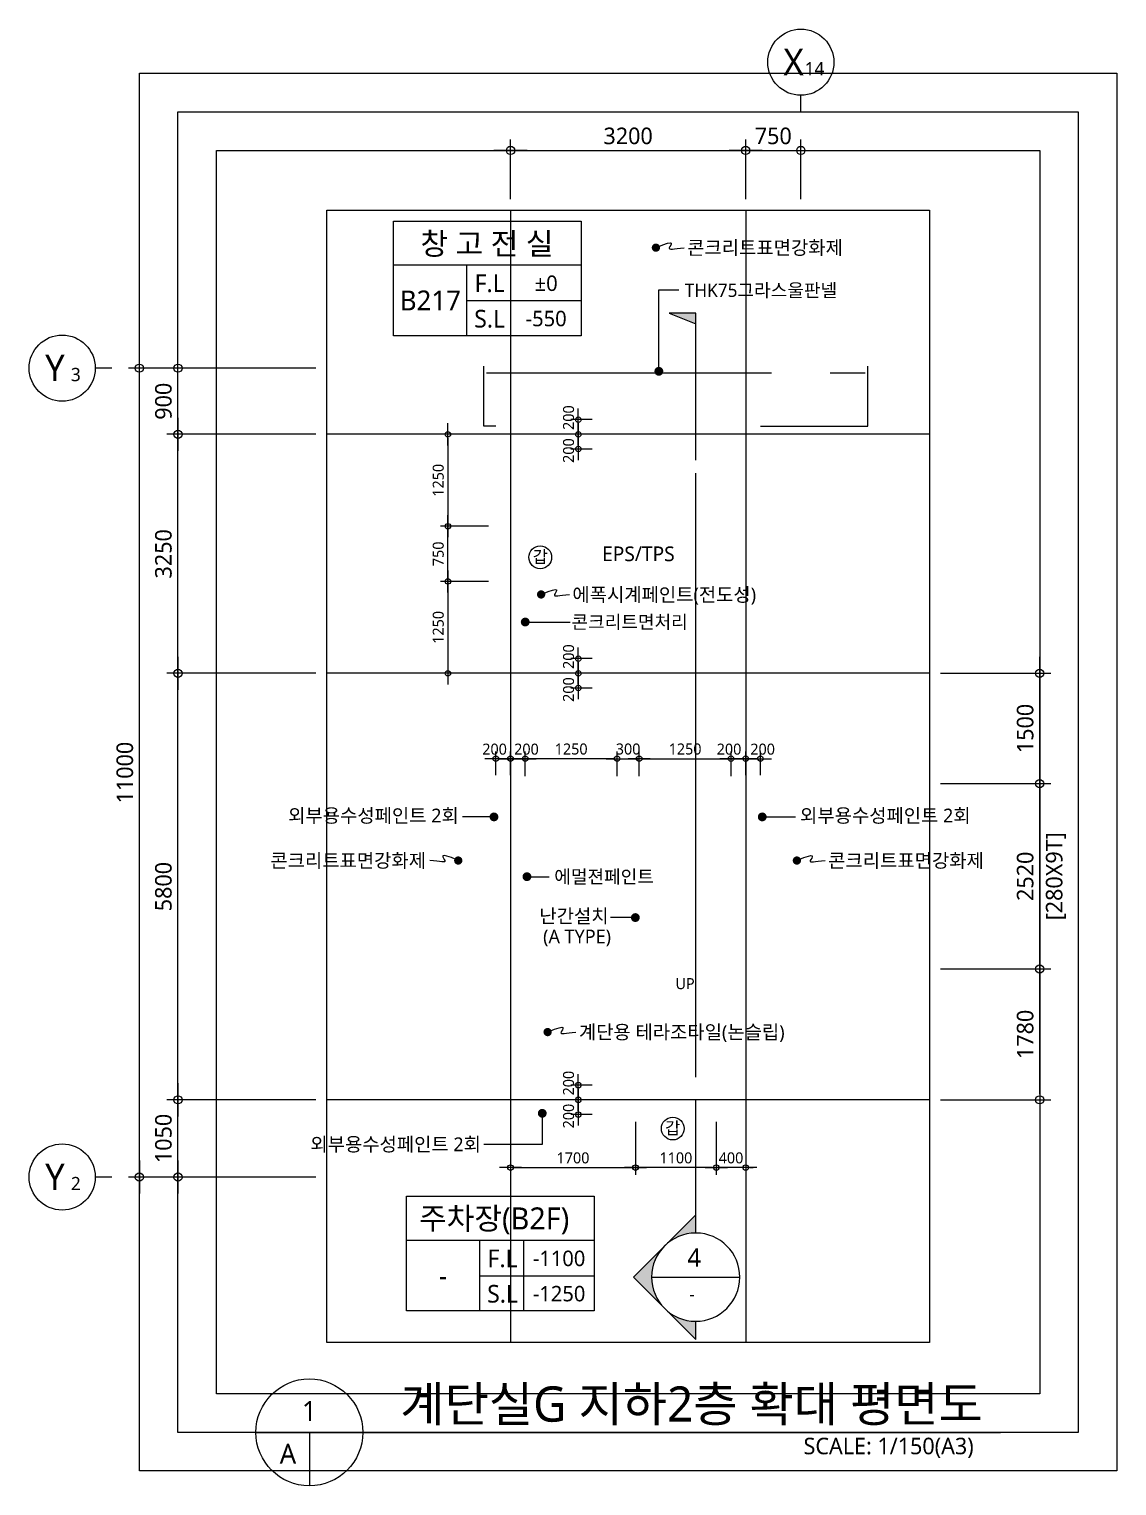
# Model space of a CAD drawing. Header units: millimetres. Extents: x -27408 to 60590, y 623 to 42257.
# Drawn here: x 2800 to 17600, y 22448 to 42257 of the extents above; entities that cross this region are included whole.
import ezdxf
from ezdxf.enums import TextEntityAlignment as Align

# ---------------------------------------------------------------- set-up
doc = ezdxf.new("R2010")
doc.units = ezdxf.units.MM
doc.header["$LTSCALE"] = 100
doc.header["$MEASUREMENT"] = 0
doc.header["$PDSIZE"] = -10
doc.linetypes.add('CEN', pattern=[62, 60, -1, 0, -1])
doc.layers.get('0').update_dxf_attribs({"linetype": 'CONTINUOUS'})
doc.layers.get('Defpoints').update_dxf_attribs({"color": 171, "linetype": 'CONTINUOUS'})
for name, color, linetype in [('CEN(ST)', 1, 'CEN'), ('INS', 251, 'BATTING'), ('LED', 7, 'CONTINUOUS'), ('NDIM', 7, 'CONTINUOUS'), ('SYM', 7, 'CONTINUOUS'), ('SYM(AXIS)', 7, 'CONTINUOUS'), ('TEXT', 3, 'CONTINUOUS'), ('TEXT(AXIS)', 2, 'CONTINUOUS'), ('TEXT(MIN)', 7, 'CONTINUOUS'), ('TEXT(NOTE小)', 1, 'CONTINUOUS'), ('TEXT(노트)', 7, 'CONTINUOUS'), ('TEXT(실명)', 3, 'CONTINUOUS'), ('TEXT-기입', 6, 'CONTINUOUS'), ('TITLE', 7, 'CONTINUOUS')]:
    doc.layers.add(name, color=color, linetype=linetype)
doc.styles.add('CGS', font='cgse', dxfattribs={"bigfont": 'cgs'})
doc.styles.add('나눔바른고딕', font='NanumBarunGothic.ttf')
doc.linetypes.add('BATTING', pattern='A,0.0001,-0.1,[134,ltypeshp.shx,S=0.1,R=0,X=-0.1,Y=0],-0.2,[134,ltypeshp.shx,S=0.1,R=180,X=0.1,Y=0],-0.1', length=0.4001)
doc.dimstyles.new('NDIM 1200', dxfattribs={"dimscale": 75, "dimtxt": 3, "dimasz": 1, "dimexe": 2, "dimexo": 2, "dimgap": 1, "dimtad": 1, "dimdec": 0, "dimdsep": 46, "dimtxsty": 'CGS', "dimblk": 'DOT0', "dimcen": 1, "dimdle": 8, "dimclrd": 256, "dimclre": 256, "dimclrt": 256, "dimadec": 0, "dimazin": 0, "dimtfac": 1, "dimtdec": 0, "dimtix": 1, "dimtmove": 2, "dimatfit": 3, "dimldrblk": 'DOT0', "dimfxl": 1, "dimtolj": 1, "dimtzin": 0, "dimlwd": -1, "dimlwe": -1, "dimarcsym": 0})

# ---------------------------------------------------------------- blocks, each defined once
blk = doc.blocks.new('A$C2F20087E')
at = {"layer": 'SYM(AXIS)'}
blk.add_line((600, 0), (600, 300), dxfattribs=at)
blk.add_circle((600, 900), 600, dxfattribs=at)
blk = doc.blocks.new('DOT0')
blk.add_line((-3, 0), (3, 0))
at = {"color": 6}
blk.add_circle((0, 0), 0.75, dxfattribs=at)
blk = doc.blocks.new('*D21')
at = {"layer": 'Defpoints', "color": 0, "ltscale": 0.4, "transparency": 16777216}
for p in [(4825, 33497), (6850, 33497), (6850, 27697)]:
    blk.add_point(p, dxfattribs=at)
at = {"layer": 'NDIM', "ltscale": 0.4, "transparency": 16777216}
for p, q in [((6700, 33497), (4675, 33497)), ((4825, 27772), (4825, 33422)), ((6700, 27697), (4675, 27697))]:
    blk.add_line(p, q, dxfattribs=at)
at = {"layer": 'NDIM', "ltscale": 0.4, "transparency": 16777216, "xscale": 75, "yscale": 75, "zscale": 75}
for p, rotation in [((4825, 33497), 90), ((4825, 27697), 270)]:
    blk.add_blockref('DOT0', p, dxfattribs=dict(at, rotation=rotation))
at = {"layer": 'NDIM', "ltscale": 0.4, "transparency": 16777216, "insert": (4628, 30597), "char_height": 225, "attachment_point": 5, "rotation": 90, "style": '나눔바른고딕'}
blk.add_mtext('\\A1;5800', dxfattribs=at)
blk = doc.blocks.new('*D20')
at = {"layer": 'Defpoints', "color": 0, "ltscale": 0.4, "transparency": 16777216}
for p in [(4825, 27697), (6850, 27697), (6850, 26647)]:
    blk.add_point(p, dxfattribs=at)
at = {"layer": 'NDIM', "ltscale": 0.4, "transparency": 16777216}
for p, q in [((6700, 27697), (4675, 27697)), ((4825, 26722), (4825, 27622)), ((6700, 26647), (4675, 26647))]:
    blk.add_line(p, q, dxfattribs=at)
at = {"layer": 'NDIM', "ltscale": 0.4, "transparency": 16777216, "xscale": 75, "yscale": 75, "zscale": 75}
for p, rotation in [((4825, 27697), 90), ((4825, 26647), 270)]:
    blk.add_blockref('DOT0', p, dxfattribs=dict(at, rotation=rotation))
at = {"layer": 'NDIM', "ltscale": 0.4, "transparency": 16777216, "insert": (4628, 27172), "char_height": 225, "attachment_point": 5, "rotation": 90, "style": '나눔바른고딕'}
blk.add_mtext('\\A1;1050', dxfattribs=at)
blk = doc.blocks.new('*D19')
at = {"layer": 'Defpoints', "color": 0, "ltscale": 0.4, "transparency": 16777216}
for p in [(4825, 36747), (6850, 36747), (6850, 33497)]:
    blk.add_point(p, dxfattribs=at)
at = {"layer": 'NDIM', "ltscale": 0.4, "transparency": 16777216}
for p, q in [((6700, 36747), (4675, 36747)), ((4825, 33572), (4825, 36672)), ((6700, 33497), (4675, 33497))]:
    blk.add_line(p, q, dxfattribs=at)
at = {"layer": 'NDIM', "ltscale": 0.4, "transparency": 16777216, "xscale": 75, "yscale": 75, "zscale": 75}
for p, rotation in [((4825, 36747), 90), ((4825, 33497), 270)]:
    blk.add_blockref('DOT0', p, dxfattribs=dict(at, rotation=rotation))
at = {"layer": 'NDIM', "ltscale": 0.4, "transparency": 16777216, "insert": (4628, 35122), "char_height": 225, "attachment_point": 5, "rotation": 90, "style": '나눔바른고딕'}
blk.add_mtext('\\A1;3250', dxfattribs=at)
blk = doc.blocks.new('*D18')
at = {"layer": 'Defpoints', "color": 0, "ltscale": 0.4, "transparency": 16777216}
for p in [(4300, 37647), (6850, 37647), (6850, 26647)]:
    blk.add_point(p, dxfattribs=at)
at = {"layer": 'NDIM', "ltscale": 0.4, "transparency": 16777216}
for p, q in [((6700, 37647), (4150, 37647)), ((4300, 26722), (4300, 37572)), ((6700, 26647), (4150, 26647))]:
    blk.add_line(p, q, dxfattribs=at)
at = {"layer": 'NDIM', "ltscale": 0.4, "transparency": 16777216, "xscale": 75, "yscale": 75, "zscale": 75}
for p, rotation in [((4300, 37647), 90), ((4300, 26647), 270)]:
    blk.add_blockref('DOT0', p, dxfattribs=dict(at, rotation=rotation))
at = {"layer": 'NDIM', "ltscale": 0.4, "transparency": 16777216, "insert": (4103, 32147), "char_height": 225, "attachment_point": 5, "rotation": 90, "style": '나눔바른고딕'}
blk.add_mtext('\\A1;11000', dxfattribs=at)
blk = doc.blocks.new('*D17')
at = {"layer": 'Defpoints', "color": 0, "ltscale": 0.4, "transparency": 16777216}
for p in [(4825, 37647), (6850, 37647), (6850, 36747)]:
    blk.add_point(p, dxfattribs=at)
at = {"layer": 'NDIM', "ltscale": 0.4, "transparency": 16777216}
for p, q in [((6700, 37647), (4675, 37647)), ((4825, 36822), (4825, 37572)), ((6700, 36747), (4675, 36747))]:
    blk.add_line(p, q, dxfattribs=at)
at = {"layer": 'NDIM', "ltscale": 0.4, "transparency": 16777216, "xscale": 75, "yscale": 75, "zscale": 75}
for p, rotation in [((4825, 37647), 90), ((4825, 36747), 270)]:
    blk.add_blockref('DOT0', p, dxfattribs=dict(at, rotation=rotation))
at = {"layer": 'NDIM', "ltscale": 0.4, "transparency": 16777216, "insert": (4628, 37197), "char_height": 225, "attachment_point": 5, "rotation": 90, "style": '나눔바른고딕'}
blk.add_mtext('\\A1;900', dxfattribs=at)
blk = doc.blocks.new('*D23')
at = {"layer": 'Defpoints', "color": 0, "ltscale": 0.4, "transparency": 16777216}
for p in [(13300, 40607), (12550, 39793), (13300, 39793)]:
    blk.add_point(p, dxfattribs=at)
at = {"layer": 'NDIM', "ltscale": 0.4, "transparency": 16777216}
for p, q in [((12550, 39943), (12550, 40757)), ((13300, 39943), (13300, 40757)), ((12625, 40607), (13225, 40607))]:
    blk.add_line(p, q, dxfattribs=at)
at = {"layer": 'NDIM', "ltscale": 0.4, "transparency": 16777216, "xscale": 75, "yscale": 75, "zscale": 75, "rotation": 180}
blk.add_blockref('DOT0', (12550, 40607), dxfattribs=at)
at = {"layer": 'NDIM', "ltscale": 0.4, "transparency": 16777216, "xscale": 75, "yscale": 75, "zscale": 75}
blk.add_blockref('DOT0', (13300, 40607), dxfattribs=at)
at = {"layer": 'NDIM', "ltscale": 0.4, "transparency": 16777216, "insert": (12925, 40804), "char_height": 225, "attachment_point": 5, "style": '나눔바른고딕'}
blk.add_mtext('\\A1;750', dxfattribs=at)
blk = doc.blocks.new('*D22')
at = {"layer": 'Defpoints', "color": 0, "ltscale": 0.4, "transparency": 16777216}
for p in [(12550, 40607), (9350, 39793), (12550, 39793)]:
    blk.add_point(p, dxfattribs=at)
at = {"layer": 'NDIM', "ltscale": 0.4, "transparency": 16777216}
for p, q in [((9350, 39943), (9350, 40757)), ((12550, 39943), (12550, 40757)), ((9425, 40607), (12475, 40607))]:
    blk.add_line(p, q, dxfattribs=at)
at = {"layer": 'NDIM', "ltscale": 0.4, "transparency": 16777216, "xscale": 75, "yscale": 75, "zscale": 75, "rotation": 180}
blk.add_blockref('DOT0', (9350, 40607), dxfattribs=at)
at = {"layer": 'NDIM', "ltscale": 0.4, "transparency": 16777216, "xscale": 75, "yscale": 75, "zscale": 75}
blk.add_blockref('DOT0', (12550, 40607), dxfattribs=at)
at = {"layer": 'NDIM', "ltscale": 0.4, "transparency": 16777216, "insert": (10950, 40804), "char_height": 225, "attachment_point": 5, "style": '나눔바른고딕'}
blk.add_mtext('\\A1;3200', dxfattribs=at)
blk = doc.blocks.new('*D14')
at = {"layer": 'Defpoints', "color": 0, "ltscale": 0.4, "transparency": 16777216}
for p in [(15050, 29477), (16550, 29477), (15050, 27697)]:
    blk.add_point(p, dxfattribs=at)
at = {"layer": 'NDIM', "ltscale": 0.4, "transparency": 16777216}
for p, q in [((15200, 29477), (16700, 29477)), ((16550, 27772), (16550, 29402)), ((15200, 27697), (16700, 27697))]:
    blk.add_line(p, q, dxfattribs=at)
at = {"layer": 'NDIM', "ltscale": 0.4, "transparency": 16777216, "xscale": 75, "yscale": 75, "zscale": 75}
for p, rotation in [((16550, 29477), 90), ((16550, 27697), 270)]:
    blk.add_blockref('DOT0', p, dxfattribs=dict(at, rotation=rotation))
at = {"layer": 'NDIM', "ltscale": 0.4, "transparency": 16777216, "insert": (16353, 28587), "char_height": 225, "attachment_point": 5, "rotation": 90, "style": '나눔바른고딕'}
blk.add_mtext('\\A1;1780', dxfattribs=at)
blk = doc.blocks.new('*D15')
at = {"layer": 'Defpoints', "color": 0, "ltscale": 0.4, "transparency": 16777216}
for p in [(15050, 31997), (16550, 31997), (15050, 29477)]:
    blk.add_point(p, dxfattribs=at)
at = {"layer": 'NDIM', "ltscale": 0.4, "transparency": 16777216}
for p, q in [((15200, 31997), (16700, 31997)), ((16550, 29552), (16550, 31922)), ((15200, 29477), (16700, 29477))]:
    blk.add_line(p, q, dxfattribs=at)
at = {"layer": 'NDIM', "ltscale": 0.4, "transparency": 16777216, "xscale": 75, "yscale": 75, "zscale": 75}
for p, rotation in [((16550, 31997), 90), ((16550, 29477), 270)]:
    blk.add_blockref('DOT0', p, dxfattribs=dict(at, rotation=rotation))
at = {"layer": 'NDIM', "ltscale": 0.4, "transparency": 16777216, "char_height": 225, "attachment_point": 5, "rotation": 90, "style": '나눔바른고딕'}
for s, insert in [('\\A1;[280X9T]', (16771, 30737)), ('\\A1;2520', (16353, 30737))]:
    blk.add_mtext(s, dxfattribs=dict(at, insert=insert))
blk = doc.blocks.new('*D16')
at = {"layer": 'Defpoints', "color": 0, "ltscale": 0.4, "transparency": 16777216}
for p in [(15050, 33497), (16550, 33497), (15050, 31997)]:
    blk.add_point(p, dxfattribs=at)
at = {"layer": 'NDIM', "ltscale": 0.4, "transparency": 16777216}
for p, q in [((15200, 33497), (16700, 33497)), ((16550, 32072), (16550, 33422)), ((15200, 31997), (16700, 31997))]:
    blk.add_line(p, q, dxfattribs=at)
at = {"layer": 'NDIM', "ltscale": 0.4, "transparency": 16777216, "xscale": 75, "yscale": 75, "zscale": 75}
for p, rotation in [((16550, 33497), 90), ((16550, 31997), 270)]:
    blk.add_blockref('DOT0', p, dxfattribs=dict(at, rotation=rotation))
at = {"layer": 'NDIM', "ltscale": 0.4, "transparency": 16777216, "insert": (16353, 32747), "char_height": 225, "attachment_point": 5, "rotation": 90, "style": '나눔바른고딕'}
blk.add_mtext('\\A1;1500', dxfattribs=at)
blk = doc.blocks.new('갑종방화문표기')
at = {"layer": 'TEXT(NOTE小)'}
blk.add_circle((0, 0), 150, dxfattribs=at)
at = {"layer": 'TEXT(NOTE小)', "style": '나눔바른고딕'}
blk.add_text('갑', height=160, dxfattribs=at).set_placement((0, 7), align=Align.MIDDLE_CENTER)
blk = doc.blocks.new('SECTION_계단실E1')
at = {"layer": 'SYM'}
blk.add_hatch(color=256, dxfattribs=at).paths.add_polyline_path([(447405, -138925), (447765, -139069), (447765, -138925)])
h = blk.add_hatch(color=256, dxfattribs=at)
h.paths.add_polyline_path([(446917, -152033), (447341, -152457, -0.414214), (447341, -151609)])
h.paths.add_polyline_path([(447341, -152457), (447765, -152882), (447765, -152633, -0.198912)])
h.paths.add_polyline_path([(447341, -151609, -0.198912), (447765, -151433), (447765, -151185)])
at = {"layer": 'Defpoints'}
blk.add_line((447765, -149014), (447765, -141282), dxfattribs=at)
at = {"layer": 'SYM'}
for p, q in [((447405, -138925), (447765, -139069)), ((447765, -138925), (447405, -138925)), ((447765, -140922), (447765, -138925)), ((447765, -141282), (447765, -141102)), ((447765, -149314), (447765, -149014)), ((447765, -151433), (447765, -149614)), ((447765, -151185), (446917, -152033)), ((447765, -152882), (446917, -152033)), ((447165, -152033), (448365, -152033)), ((447765, -152882), (447765, -152633))]:
    blk.add_line(p, q, dxfattribs=at)
blk.add_arc((447765, -152033), 600, 90, 89.7615, dxfattribs=at)
blk = doc.blocks.new('*D30')
at = {"layer": 'Defpoints', "color": 0, "ltscale": 0.4, "transparency": 16777216}
for p in [(9550, 32336), (9550, 31997), (10800, 31997)]:
    blk.add_point(p, dxfattribs=at)
at = {"layer": 'NDIM', "ltscale": 0.4, "transparency": 16777216}
for p, q in [((9550, 32097), (9550, 32436)), ((10750, 32336), (9600, 32336)), ((10800, 32097), (10800, 32436))]:
    blk.add_line(p, q, dxfattribs=at)
at = {"layer": 'NDIM', "ltscale": 0.4, "transparency": 16777216, "xscale": 50, "yscale": 50, "zscale": 50, "rotation": 180}
blk.add_blockref('DOT0', (9550, 32336), dxfattribs=at)
at = {"layer": 'NDIM', "ltscale": 0.4, "transparency": 16777216, "xscale": 50, "yscale": 50, "zscale": 50}
blk.add_blockref('DOT0', (10800, 32336), dxfattribs=at)
at = {"layer": 'NDIM', "ltscale": 0.4, "transparency": 16777216, "insert": (10175, 32467), "char_height": 150, "attachment_point": 5, "style": '나눔바른고딕'}
blk.add_mtext('\\A1;1250', dxfattribs=at)
blk = doc.blocks.new('*D31')
at = {"layer": 'Defpoints', "color": 0, "ltscale": 0.4, "transparency": 16777216}
for p in [(11100, 32336), (10800, 31997), (11100, 31997)]:
    blk.add_point(p, dxfattribs=at)
at = {"layer": 'NDIM', "ltscale": 0.4, "transparency": 16777216}
for p, q in [((10750, 32336), (10700, 32336)), ((10800, 32097), (10800, 32436)), ((10800, 32336), (11100, 32336)), ((11100, 32097), (11100, 32436)), ((11150, 32336), (11200, 32336))]:
    blk.add_line(p, q, dxfattribs=at)
at = {"layer": 'NDIM', "ltscale": 0.4, "transparency": 16777216, "xscale": 50, "yscale": 50, "zscale": 50}
blk.add_blockref('DOT0', (10800, 32336), dxfattribs=at)
at = {"layer": 'NDIM', "ltscale": 0.4, "transparency": 16777216, "xscale": 50, "yscale": 50, "zscale": 50, "rotation": 180}
blk.add_blockref('DOT0', (11100, 32336), dxfattribs=at)
at = {"layer": 'NDIM', "ltscale": 0.4, "transparency": 16777216, "insert": (10950, 32467), "char_height": 150, "attachment_point": 5, "style": '나눔바른고딕'}
blk.add_mtext('\\A1;300', dxfattribs=at)
blk = doc.blocks.new('*D32')
at = {"layer": 'Defpoints', "color": 0, "ltscale": 0.4, "transparency": 16777216}
for p in [(12350, 32336), (11100, 31997), (12350, 31997)]:
    blk.add_point(p, dxfattribs=at)
at = {"layer": 'NDIM', "ltscale": 0.4, "transparency": 16777216}
for p, q in [((11100, 32097), (11100, 32436)), ((11150, 32336), (12300, 32336)), ((12350, 32097), (12350, 32436))]:
    blk.add_line(p, q, dxfattribs=at)
at = {"layer": 'NDIM', "ltscale": 0.4, "transparency": 16777216, "xscale": 50, "yscale": 50, "zscale": 50, "rotation": 180}
blk.add_blockref('DOT0', (11100, 32336), dxfattribs=at)
at = {"layer": 'NDIM', "ltscale": 0.4, "transparency": 16777216, "xscale": 50, "yscale": 50, "zscale": 50}
blk.add_blockref('DOT0', (12350, 32336), dxfattribs=at)
at = {"layer": 'NDIM', "ltscale": 0.4, "transparency": 16777216, "insert": (11725, 32467), "char_height": 150, "attachment_point": 5, "style": '나눔바른고딕'}
blk.add_mtext('\\A1;1250', dxfattribs=at)
blk = doc.blocks.new('*D33')
at = {"layer": 'Defpoints', "color": 0, "ltscale": 0.4, "transparency": 16777216}
for p in [(9550, 32336), (9350, 32010), (9550, 32010)]:
    blk.add_point(p, dxfattribs=at)
at = {"layer": 'NDIM', "ltscale": 0.4, "transparency": 16777216}
for p, q in [((9350, 32110), (9350, 32436)), ((9400, 32336), (9500, 32336)), ((9550, 32110), (9550, 32436))]:
    blk.add_line(p, q, dxfattribs=at)
at = {"layer": 'NDIM', "ltscale": 0.4, "transparency": 16777216, "xscale": 50, "yscale": 50, "zscale": 50, "rotation": 180}
blk.add_blockref('DOT0', (9350, 32336), dxfattribs=at)
at = {"layer": 'NDIM', "ltscale": 0.4, "transparency": 16777216, "xscale": 50, "yscale": 50, "zscale": 50}
blk.add_blockref('DOT0', (9550, 32336), dxfattribs=at)
at = {"layer": 'NDIM', "ltscale": 0.4, "transparency": 16777216, "insert": (9567, 32465), "char_height": 150, "attachment_point": 5, "style": '나눔바른고딕'}
blk.add_mtext('\\A1;200', dxfattribs=at)
blk = doc.blocks.new('*D34')
at = {"layer": 'Defpoints', "color": 0, "ltscale": 0.4, "transparency": 16777216}
for p in [(12350, 32336), (12350, 32010), (12550, 32010)]:
    blk.add_point(p, dxfattribs=at)
at = {"layer": 'NDIM', "ltscale": 0.4, "transparency": 16777216}
for p, q in [((12350, 32110), (12350, 32436)), ((12500, 32336), (12400, 32336)), ((12550, 32110), (12550, 32436))]:
    blk.add_line(p, q, dxfattribs=at)
at = {"layer": 'NDIM', "ltscale": 0.4, "transparency": 16777216, "xscale": 50, "yscale": 50, "zscale": 50, "rotation": 180}
blk.add_blockref('DOT0', (12350, 32336), dxfattribs=at)
at = {"layer": 'NDIM', "ltscale": 0.4, "transparency": 16777216, "xscale": 50, "yscale": 50, "zscale": 50}
blk.add_blockref('DOT0', (12550, 32336), dxfattribs=at)
at = {"layer": 'NDIM', "ltscale": 0.4, "transparency": 16777216, "insert": (12323, 32465), "char_height": 150, "attachment_point": 5, "style": '나눔바른고딕'}
blk.add_mtext('\\A1;200', dxfattribs=at)
blk = doc.blocks.new('*D35')
at = {"layer": 'Defpoints', "color": 0, "ltscale": 0.4, "transparency": 16777216}
for p in [(12750, 32336), (12550, 32010), (12750, 32010)]:
    blk.add_point(p, dxfattribs=at)
at = {"layer": 'NDIM', "ltscale": 0.4, "transparency": 16777216}
for p, q in [((12550, 32110), (12550, 32436)), ((12600, 32336), (12700, 32336)), ((12750, 32110), (12750, 32436))]:
    blk.add_line(p, q, dxfattribs=at)
at = {"layer": 'NDIM', "ltscale": 0.4, "transparency": 16777216, "xscale": 50, "yscale": 50, "zscale": 50, "rotation": 180}
blk.add_blockref('DOT0', (12550, 32336), dxfattribs=at)
at = {"layer": 'NDIM', "ltscale": 0.4, "transparency": 16777216, "xscale": 50, "yscale": 50, "zscale": 50}
blk.add_blockref('DOT0', (12750, 32336), dxfattribs=at)
at = {"layer": 'NDIM', "ltscale": 0.4, "transparency": 16777216, "insert": (12780, 32465), "char_height": 150, "attachment_point": 5, "style": '나눔바른고딕'}
blk.add_mtext('\\A1;200', dxfattribs=at)
blk = doc.blocks.new('*D36')
at = {"layer": 'Defpoints', "color": 0, "ltscale": 0.4, "transparency": 16777216}
for p in [(9150, 32336), (9150, 32010), (9350, 32010)]:
    blk.add_point(p, dxfattribs=at)
at = {"layer": 'NDIM', "ltscale": 0.4, "transparency": 16777216}
for p, q in [((9150, 32110), (9150, 32436)), ((9300, 32336), (9200, 32336)), ((9350, 32110), (9350, 32436))]:
    blk.add_line(p, q, dxfattribs=at)
at = {"layer": 'NDIM', "ltscale": 0.4, "transparency": 16777216, "xscale": 50, "yscale": 50, "zscale": 50, "rotation": 180}
blk.add_blockref('DOT0', (9150, 32336), dxfattribs=at)
at = {"layer": 'NDIM', "ltscale": 0.4, "transparency": 16777216, "xscale": 50, "yscale": 50, "zscale": 50}
blk.add_blockref('DOT0', (9350, 32336), dxfattribs=at)
at = {"layer": 'NDIM', "ltscale": 0.4, "transparency": 16777216, "insert": (9133, 32465), "char_height": 150, "attachment_point": 5, "style": '나눔바른고딕'}
blk.add_mtext('\\A1;200', dxfattribs=at)
blk = doc.blocks.new('*D37')
at = {"layer": 'Defpoints', "color": 0, "ltscale": 0.4, "transparency": 16777216}
for p in [(10272, 27897), (10563, 27897), (10563, 27697)]:
    blk.add_point(p, dxfattribs=at)
at = {"layer": 'NDIM', "ltscale": 0.4, "transparency": 16777216}
for p, q in [((10463, 27897), (10172, 27897)), ((10272, 27747), (10272, 27847)), ((10463, 27697), (10172, 27697))]:
    blk.add_line(p, q, dxfattribs=at)
at = {"layer": 'NDIM', "ltscale": 0.4, "transparency": 16777216, "xscale": 50, "yscale": 50, "zscale": 50}
for p, rotation in [((10272, 27897), 90), ((10272, 27697), 270)]:
    blk.add_blockref('DOT0', p, dxfattribs=dict(at, rotation=rotation))
at = {"layer": 'NDIM', "ltscale": 0.4, "transparency": 16777216, "insert": (10140, 27924), "char_height": 150, "attachment_point": 5, "rotation": 90, "style": '나눔바른고딕'}
blk.add_mtext('\\A1;200', dxfattribs=at)
blk = doc.blocks.new('*D38')
at = {"layer": 'Defpoints', "color": 0, "ltscale": 0.4, "transparency": 16777216}
for p in [(10563, 27697), (10272, 27497), (10563, 27497)]:
    blk.add_point(p, dxfattribs=at)
at = {"layer": 'NDIM', "ltscale": 0.4, "transparency": 16777216}
for p, q in [((10463, 27697), (10172, 27697)), ((10272, 27647), (10272, 27547)), ((10463, 27497), (10172, 27497))]:
    blk.add_line(p, q, dxfattribs=at)
at = {"layer": 'NDIM', "ltscale": 0.4, "transparency": 16777216, "xscale": 50, "yscale": 50, "zscale": 50}
for p, rotation in [((10272, 27697), 90), ((10272, 27497), 270)]:
    blk.add_blockref('DOT0', p, dxfattribs=dict(at, rotation=rotation))
at = {"layer": 'NDIM', "ltscale": 0.4, "transparency": 16777216, "insert": (10140, 27476), "char_height": 150, "attachment_point": 5, "rotation": 90, "style": '나눔바른고딕'}
blk.add_mtext('\\A1;200', dxfattribs=at)
blk = doc.blocks.new('*D39')
at = {"layer": 'Defpoints', "color": 0, "ltscale": 0.4, "transparency": 16777216}
for p in [(10272, 33697), (10563, 33697), (10563, 33497)]:
    blk.add_point(p, dxfattribs=at)
at = {"layer": 'NDIM', "ltscale": 0.4, "transparency": 16777216}
for p, q in [((10463, 33697), (10172, 33697)), ((10463, 33497), (10172, 33497)), ((10272, 33547), (10272, 33647))]:
    blk.add_line(p, q, dxfattribs=at)
at = {"layer": 'NDIM', "ltscale": 0.4, "transparency": 16777216, "xscale": 50, "yscale": 50, "zscale": 50}
for p, rotation in [((10272, 33697), 90), ((10272, 33497), 270)]:
    blk.add_blockref('DOT0', p, dxfattribs=dict(at, rotation=rotation))
at = {"layer": 'NDIM', "ltscale": 0.4, "transparency": 16777216, "insert": (10140, 33724), "char_height": 150, "attachment_point": 5, "rotation": 90, "style": '나눔바른고딕'}
blk.add_mtext('\\A1;200', dxfattribs=at)
blk = doc.blocks.new('*D40')
at = {"layer": 'Defpoints', "color": 0, "ltscale": 0.4, "transparency": 16777216}
for p in [(10563, 33497), (10272, 33297), (10563, 33297)]:
    blk.add_point(p, dxfattribs=at)
at = {"layer": 'NDIM', "ltscale": 0.4, "transparency": 16777216}
for p, q in [((10463, 33497), (10172, 33497)), ((10463, 33297), (10172, 33297)), ((10272, 33447), (10272, 33347))]:
    blk.add_line(p, q, dxfattribs=at)
at = {"layer": 'NDIM', "ltscale": 0.4, "transparency": 16777216, "xscale": 50, "yscale": 50, "zscale": 50}
for p, rotation in [((10272, 33497), 90), ((10272, 33297), 270)]:
    blk.add_blockref('DOT0', p, dxfattribs=dict(at, rotation=rotation))
at = {"layer": 'NDIM', "ltscale": 0.4, "transparency": 16777216, "insert": (10140, 33276), "char_height": 150, "attachment_point": 5, "rotation": 90, "style": '나눔바른고딕'}
blk.add_mtext('\\A1;200', dxfattribs=at)
blk = doc.blocks.new('*D41')
at = {"layer": 'Defpoints', "color": 0, "ltscale": 0.4, "transparency": 16777216}
for p in [(10272, 36947), (10563, 36947), (10563, 36747)]:
    blk.add_point(p, dxfattribs=at)
at = {"layer": 'NDIM', "ltscale": 0.4, "transparency": 16777216}
for p, q in [((10463, 36947), (10172, 36947)), ((10272, 36797), (10272, 36897)), ((10463, 36747), (10172, 36747))]:
    blk.add_line(p, q, dxfattribs=at)
at = {"layer": 'NDIM', "ltscale": 0.4, "transparency": 16777216, "xscale": 50, "yscale": 50, "zscale": 50}
for p, rotation in [((10272, 36947), 90), ((10272, 36747), 270)]:
    blk.add_blockref('DOT0', p, dxfattribs=dict(at, rotation=rotation))
at = {"layer": 'NDIM', "ltscale": 0.4, "transparency": 16777216, "insert": (10140, 36974), "char_height": 150, "attachment_point": 5, "rotation": 90, "style": '나눔바른고딕'}
blk.add_mtext('\\A1;200', dxfattribs=at)
blk = doc.blocks.new('*D42')
at = {"layer": 'Defpoints', "color": 0, "ltscale": 0.4, "transparency": 16777216}
for p in [(10563, 36747), (10272, 36547), (10563, 36547)]:
    blk.add_point(p, dxfattribs=at)
at = {"layer": 'NDIM', "ltscale": 0.4, "transparency": 16777216}
for p, q in [((10463, 36747), (10172, 36747)), ((10272, 36697), (10272, 36597)), ((10463, 36547), (10172, 36547))]:
    blk.add_line(p, q, dxfattribs=at)
at = {"layer": 'NDIM', "ltscale": 0.4, "transparency": 16777216, "xscale": 50, "yscale": 50, "zscale": 50}
for p, rotation in [((10272, 36747), 90), ((10272, 36547), 270)]:
    blk.add_blockref('DOT0', p, dxfattribs=dict(at, rotation=rotation))
at = {"layer": 'NDIM', "ltscale": 0.4, "transparency": 16777216, "insert": (10140, 36526), "char_height": 150, "attachment_point": 5, "rotation": 90, "style": '나눔바른고딕'}
blk.add_mtext('\\A1;200', dxfattribs=at)
blk = doc.blocks.new('*D43')
at = {"layer": 'Defpoints', "color": 0, "ltscale": 0.4, "transparency": 16777216}
for p in [(11050, 27497), (12150, 27497), (11050, 26776)]:
    blk.add_point(p, dxfattribs=at)
at = {"layer": 'NDIM', "ltscale": 0.4, "transparency": 16777216}
for p, q in [((11050, 27397), (11050, 26676)), ((12150, 27397), (12150, 26676)), ((12100, 26776), (11100, 26776))]:
    blk.add_line(p, q, dxfattribs=at)
at = {"layer": 'NDIM', "ltscale": 0.4, "transparency": 16777216, "xscale": 50, "yscale": 50, "zscale": 50, "rotation": 180}
blk.add_blockref('DOT0', (11050, 26776), dxfattribs=at)
at = {"layer": 'NDIM', "ltscale": 0.4, "transparency": 16777216, "xscale": 50, "yscale": 50, "zscale": 50}
blk.add_blockref('DOT0', (12150, 26776), dxfattribs=at)
at = {"layer": 'NDIM', "ltscale": 0.4, "transparency": 16777216, "insert": (11600, 26907), "char_height": 150, "attachment_point": 5, "style": '나눔바른고딕'}
blk.add_mtext('\\A1;1100', dxfattribs=at)
blk = doc.blocks.new('*D44')
at = {"layer": 'Defpoints', "color": 0, "ltscale": 0.4, "transparency": 16777216}
for p in [(9350, 27497), (11050, 27497), (11050, 26776)]:
    blk.add_point(p, dxfattribs=at)
at = {"layer": 'NDIM', "ltscale": 0.4, "transparency": 16777216}
for p, q in [((9350, 27397), (9350, 26676)), ((11050, 27397), (11050, 26676)), ((9400, 26776), (11000, 26776))]:
    blk.add_line(p, q, dxfattribs=at)
at = {"layer": 'NDIM', "ltscale": 0.4, "transparency": 16777216, "xscale": 50, "yscale": 50, "zscale": 50, "rotation": 180}
blk.add_blockref('DOT0', (9350, 26776), dxfattribs=at)
at = {"layer": 'NDIM', "ltscale": 0.4, "transparency": 16777216, "xscale": 50, "yscale": 50, "zscale": 50}
blk.add_blockref('DOT0', (11050, 26776), dxfattribs=at)
at = {"layer": 'NDIM', "ltscale": 0.4, "transparency": 16777216, "insert": (10200, 26907), "char_height": 150, "attachment_point": 5, "style": '나눔바른고딕'}
blk.add_mtext('\\A1;1700', dxfattribs=at)
blk = doc.blocks.new('*D45')
at = {"layer": 'Defpoints', "color": 0, "ltscale": 0.4, "transparency": 16777216}
for p in [(12150, 27497), (12550, 27497), (12150, 26776)]:
    blk.add_point(p, dxfattribs=at)
at = {"layer": 'NDIM', "ltscale": 0.4, "transparency": 16777216}
for p, q in [((12150, 27397), (12150, 26676)), ((12550, 27397), (12550, 26676)), ((12100, 26776), (12050, 26776)), ((12550, 26776), (12150, 26776)), ((12600, 26776), (12650, 26776))]:
    blk.add_line(p, q, dxfattribs=at)
at = {"layer": 'NDIM', "ltscale": 0.4, "transparency": 16777216, "xscale": 50, "yscale": 50, "zscale": 50}
blk.add_blockref('DOT0', (12150, 26776), dxfattribs=at)
at = {"layer": 'NDIM', "ltscale": 0.4, "transparency": 16777216, "xscale": 50, "yscale": 50, "zscale": 50, "rotation": 180}
blk.add_blockref('DOT0', (12550, 26776), dxfattribs=at)
at = {"layer": 'NDIM', "ltscale": 0.4, "transparency": 16777216, "insert": (12350, 26907), "char_height": 150, "attachment_point": 5, "style": '나눔바른고딕'}
blk.add_mtext('\\A1;400', dxfattribs=at)
blk = doc.blocks.new('_Dot')
at = {"color": 0, "linetype": 'ByBlock', "lineweight": -2}
blk.add_line((-0.5, 0), (-1, 0), dxfattribs=at)
at = {"color": 0, "linetype": 'ByBlock', "const_width": 0.5}
blk.add_lwpolyline([(-0.25, 0, 1), (0.25, 0, 1)], format="xyb", close=True, dxfattribs=at)
blk = doc.blocks.new('A$C51E23882')
at = {"layer": 'TITLE'}
blk.add_lwpolyline([(8500, 0), (0, 0), (0, 5200), (8500, 5200)], close=True, dxfattribs=at)
for points in [[(8500, 3200), (0, 3200)], [(3300, 3200), (3300, 0)], [(5300, 3200), (5300, 0)], [(3300, 1600), (8500, 1600)]]:
    blk.add_lwpolyline(points, dxfattribs=at)
at = {"layer": 'TITLE', "style": '나눔바른고딕'}
for s, p in [('F.L', (4352, 2378)), ('S.L', (4352, 778))]:
    blk.add_text(s, height=800, dxfattribs=at).set_placement(p, align=Align.MIDDLE)
blk = doc.blocks.new('*D46')
at = {"layer": 'Defpoints', "color": 0, "ltscale": 0.4, "transparency": 16777216}
for p in [(8498, 35497), (9150, 35497), (9150, 34747)]:
    blk.add_point(p, dxfattribs=at)
at = {"layer": 'NDIM', "ltscale": 0.4, "transparency": 16777216}
for p, q in [((9050, 35497), (8398, 35497)), ((8498, 34797), (8498, 35447)), ((9050, 34747), (8398, 34747))]:
    blk.add_line(p, q, dxfattribs=at)
at = {"layer": 'NDIM', "ltscale": 0.4, "transparency": 16777216, "xscale": 50, "yscale": 50, "zscale": 50}
for p, rotation in [((8498, 35497), 90), ((8498, 34747), 270)]:
    blk.add_blockref('DOT0', p, dxfattribs=dict(at, rotation=rotation))
at = {"layer": 'NDIM', "ltscale": 0.4, "transparency": 16777216, "insert": (8367, 35122), "char_height": 150, "attachment_point": 5, "rotation": 90, "style": '나눔바른고딕'}
blk.add_mtext('\\A1;750', dxfattribs=at)
blk = doc.blocks.new('*D47')
at = {"layer": 'Defpoints', "color": 0, "ltscale": 0.4, "transparency": 16777216}
for p in [(9150, 34747), (8498, 33497), (9150, 33497)]:
    blk.add_point(p, dxfattribs=at)
at = {"layer": 'NDIM', "ltscale": 0.4, "transparency": 16777216}
for p, q in [((9050, 34747), (8398, 34747)), ((8498, 34697), (8498, 33547)), ((9050, 33497), (8398, 33497))]:
    blk.add_line(p, q, dxfattribs=at)
at = {"layer": 'NDIM', "ltscale": 0.4, "transparency": 16777216, "xscale": 50, "yscale": 50, "zscale": 50}
for p, rotation in [((8498, 34747), 90), ((8498, 33497), 270)]:
    blk.add_blockref('DOT0', p, dxfattribs=dict(at, rotation=rotation))
at = {"layer": 'NDIM', "ltscale": 0.4, "transparency": 16777216, "insert": (8367, 34122), "char_height": 150, "attachment_point": 5, "rotation": 90, "style": '나눔바른고딕'}
blk.add_mtext('\\A1;1250', dxfattribs=at)
blk = doc.blocks.new('*D48')
at = {"layer": 'Defpoints', "color": 0, "ltscale": 0.4, "transparency": 16777216}
for p in [(9150, 36747), (8498, 35497), (9150, 35497)]:
    blk.add_point(p, dxfattribs=at)
at = {"layer": 'NDIM', "ltscale": 0.4, "transparency": 16777216}
for p, q in [((9050, 36747), (8398, 36747)), ((8498, 36697), (8498, 35547)), ((9050, 35497), (8398, 35497))]:
    blk.add_line(p, q, dxfattribs=at)
at = {"layer": 'NDIM', "ltscale": 0.4, "transparency": 16777216, "xscale": 50, "yscale": 50, "zscale": 50}
for p, rotation in [((8498, 36747), 90), ((8498, 35497), 270)]:
    blk.add_blockref('DOT0', p, dxfattribs=dict(at, rotation=rotation))
at = {"layer": 'NDIM', "ltscale": 0.4, "transparency": 16777216, "insert": (8367, 36122), "char_height": 150, "attachment_point": 5, "rotation": 90, "style": '나눔바른고딕'}
blk.add_mtext('\\A1;1250', dxfattribs=at)

msp = doc.modelspace()

# ---------------------------------------------------------------- linework, layer by layer
at = {"layer": 'CEN(ST)', "ltscale": 10000}
for p, q in [((9350, 39793.1), (9350, 24397.4)), ((12550, 39793.1), (12550, 24397.4)), ((15050, 36747.4), (6850, 36747.4)), ((15050, 33497.4), (6850, 33497.4)), ((15050, 27697.4), (6850, 27697.4))]:
    msp.add_line(p, q, dxfattribs=at)
at = {"layer": 'Defpoints', "ltscale": 10000}
for points in [[(4300, 41657.1), (17600, 41657.1), (17600, 22650), (4300, 22650)], [(4825, 41132.1), (17075, 41132.1), (17075, 23175), (4825, 23175)], [(5350, 40607.1), (16550, 40607.1), (16550, 23700), (5350, 23700)], [(6850, 39793.1), (15050, 39793.1), (15050, 24397.4), (6850, 24397.4)]]:
    msp.add_lwpolyline(points, close=True, dxfattribs=at)
at = {"layer": 'INS', "ltscale": 0.9}
for points in [[(9150, 36859.9), (8987.5, 36859.9), (8987.5, 37672.4)], [(12750, 36859.9), (14212.5, 36859.9), (14212.5, 37672.4)], [(9025, 37584.9), (12900, 37584.9)], [(13700, 37584.9), (14175, 37584.9)]]:
    msp.add_lwpolyline(points, dxfattribs=at)
at = {"layer": 'LED', "const_width": 56.2}
for points in [[(11327.9, 39313.2, -1), (11327.9, 39257, -1)], [(9766.3, 34598, -1), (9766.3, 34541.7, -1)], [(8638.9, 30979.3, 1), (8638.9, 30923.1, 1)], [(13246.1, 30979.3, -1), (13246.1, 30923.1, -1)], [(9854.6, 28646.4, -1), (9854.6, 28590.2, -1)]]:
    msp.add_lwpolyline(points, format="xyb", close=True, dxfattribs=at)
at = {"layer": 'LED'}
for points in [[(11327.9, 39285.1), (11421.7, 39324.2), (11483.8, 39345.3), (11520, 39351.8), (11535.9, 39347), (11537.3, 39334.5), (11529.7, 39317.5), (11519, 39299.5), (11510.7, 39283.8), (11509.5, 39273.2), (11516.3, 39267.5), (11530.9, 39265.7), (11553, 39267), (11582.6, 39270.5), (11619.3, 39275.3), (11663.1, 39280.5), (11713.8, 39285.1)], [(9766.3, 34569.9), (9860, 34608.9), (9922.2, 34630), (9958.3, 34636.5), (9974.3, 34631.8), (9975.6, 34619.2), (9968.1, 34602.2), (9957.3, 34584.2), (9949, 34568.6), (9947.9, 34558), (9954.7, 34552.2), (9969.3, 34550.5), (9991.4, 34551.8), (10021, 34555.2), (10057.7, 34560), (10101.5, 34565.2), (10152.2, 34569.9)], [(8638.9, 30951.2), (8545.2, 30990.3), (8483.1, 31011.3), (8446.9, 31017.8), (8430.9, 31013.1), (8429.6, 31000.5), (8437.1, 30983.5), (8447.9, 30965.5), (8456.2, 30949.9), (8457.3, 30939.3), (8450.5, 30933.6), (8436, 30931.8), (8413.8, 30933.1), (8384.3, 30936.6), (8347.5, 30941.3), (8303.7, 30946.5), (8253.1, 30951.2)], [(13246.1, 30951.2), (13339.9, 30990.3), (13402, 31011.3), (13438.2, 31017.8), (13454.1, 31013.1), (13455.5, 31000.5), (13448, 30983.5), (13437.2, 30965.5), (13428.9, 30949.9), (13427.7, 30939.3), (13434.5, 30933.6), (13449.1, 30931.8), (13471.3, 30933.1), (13500.8, 30936.6), (13537.6, 30941.3), (13581.4, 30946.5), (13632, 30951.2)], [(9854.6, 28618.3), (9948.3, 28657.4), (10010.4, 28678.5), (10046.6, 28684.9), (10062.6, 28680.2), (10063.9, 28667.6), (10056.4, 28650.7), (10045.6, 28632.7), (10037.3, 28617), (10036.2, 28606.4), (10043, 28600.7), (10057.6, 28598.9), (10079.7, 28600.2), (10109.3, 28603.7), (10146, 28608.5), (10189.8, 28613.6), (10240.5, 28618.3)]]:
    msp.add_lwpolyline(points, dxfattribs=at)
at = {"layer": 'NDIM', "ltscale": 10000}
for points in [[(9670, 34194.7), (10162, 34194.7)], [(9004.9, 31544.6), (8698.8, 31544.6)], [(12895.1, 31544.6), (13227.6, 31544.6)]]:
    msp.add_lwpolyline(points, dxfattribs=at)
at = {"layer": 'SYM'}
for p, q in [((5885.6, 23175), (16014.4, 23175)), ((6612.8, 23175), (6612.8, 22447.7))]:
    msp.add_line(p, q, dxfattribs=at)
msp.add_circle((6612.8, 23175), 727.3, dxfattribs=at)

# ---------------------------------------------------------------- block references
for name, p, xscale, yscale, zscale in [('A$C2F20087E', (12850, 41132.1), 0.75, 0.75, 0.75), ('A$C51E23882', (7760, 38085.5), 0.3, 0.3, 0.3), ('갑종방화문표기', (9754.8, 35074.8), 1.030731055544951, 1.030731055544951, 1.030731055544951), ('갑종방화문표기', (11556.7, 27306.7), 1.030731055544951, 1.030731055544951, 1.030731055544951), ('A$C51E23882', (7936, 24825.9), 0.3, 0.3, 0.3)]:
    msp.add_blockref(name, p, dxfattribs=dict(xscale=xscale, yscale=yscale, zscale=zscale))
msp.add_blockref('SECTION_계단실E1', (-435895.7, 177318.9))
at = {"xscale": 0.75, "yscale": 0.75, "zscale": 0.75, "rotation": 89.99999999999932}
for p in [(3925, 37197.4), (3925, 26197.4)]:
    msp.add_blockref('A$C2F20087E', p, dxfattribs=at)
at = {"layer": 'NDIM', "ltscale": 10000, "yscale": 120, "zscale": 120, "rotation": 180}
for p, xscale in [((9550, 34194.7), 120), ((9124.9, 31544.6), -120), ((12775.1, 31544.6), 120)]:
    msp.add_blockref('_Dot', p, dxfattribs=dict(at, xscale=xscale))

# ---------------------------------------------------------------- texts
at = {"layer": 'TEXT', "style": '나눔바른고딕'}
for s, height, p in [('4', 250, (11756.1, 25428.4)), ('-', 166.7, (11784.8, 24973))]:
    msp.add_text(s, height=height, dxfattribs=at).set_placement(p)
msp.add_text('계단실G 지하2층 확대 평면도', height=480, dxfattribs=at).set_placement((15776.1, 23560.5), align=Align.MIDDLE_RIGHT)
for s, p in [('1', (6612.8, 23465.9)), ('A', (6321.9, 22884.1))]:
    msp.add_text(s, height=270, dxfattribs=at).set_placement(p, align=Align.MIDDLE)
msp.add_text('SCALE: 1/150(A3)', height=225, dxfattribs=at).set_placement((15651.8, 23102.3), align=Align.TOP_RIGHT)
at = {"layer": 'TEXT(AXIS)', "style": '나눔바른고딕'}
for s, height, p in [('X', 360, (13201.3, 41810.1)), ('14', 180, (13485.7, 41720.1)), ('Y', 360, (3151.3, 37650.3)), ('3', 180, (3435.7, 37560.4)), ('Y', 360, (3151.3, 26650.3)), ('2', 180, (3435.7, 26560.4))]:
    msp.add_text(s, height=height, dxfattribs=at).set_placement(p, align=Align.MIDDLE)
at = {"layer": 'TEXT(MIN)', "style": '나눔바른고딕'}
msp.add_text('THK75그라스울판넬', height=180, rotation=360, dxfattribs=at).set_placement((13793.2, 38705.8), align=Align.MIDDLE_RIGHT)
for s, height, p in [('EPS/TPS', 200, (11089.8, 35122.4)), ('UP', 150, (11725, 29277.4))]:
    msp.add_text(s, height=height, dxfattribs=at).set_placement(p, align=Align.MIDDLE_CENTER)
msp.add_text('콘크리트면처리', height=180, dxfattribs=at).set_placement((11761, 34194.7), align=Align.MIDDLE_RIGHT)
msp.add_text('에멀젼페인트', height=180, dxfattribs=at).set_placement((9945, 30731.5), align=Align.MIDDLE_LEFT)
at = {"layer": 'TEXT(노트)', "style": '나눔바른고딕'}
for s, p in [('콘크리트표면강화제', (11754, 39285.1)), ('에폭시계페인트(전도성)', (10191.9, 34567.1)), ('콘크리트표면강화제', (6082.5, 30951.2)), ('콘크리트표면강화제', (13672.3, 30951.2)), ('계단용 테라조타일(논슬립)', (10280.7, 28618.3))]:
    msp.add_text(s, height=187.5, dxfattribs=at).set_placement(p, align=Align.MIDDLE_LEFT)
for s, p in [('외부용수성페인트 2회', (8645.4, 31563.1)), ('외부용수성페인트 2회', (15609.7, 31563.1)), ('난간설치', (10684, 30196.6)), ('(A TYPE)', (10716.9, 29918.6)), ('외부용수성페인트 2회', (8947.4, 27092.6))]:
    msp.add_text(s, height=187.5, dxfattribs=at).set_placement(p, align=Align.MIDDLE_RIGHT)
at = {"layer": 'TEXT(실명)', "style": '나눔바른고딕'}
for s, p in [('창 고 전 실', (9029.3, 39343.7)), ('주차장(B2F)', (9127.2, 26070.1))]:
    msp.add_text(s, height=300, dxfattribs=at).set_placement(p, align=Align.MIDDLE)
at = {"layer": 'TEXT-기입', "style": '나눔바른고딕'}
for s, height, p in [('±0', 210, (9834.8, 38801.8)), ('B217', 270, (8259.2, 38569.5)), ('-550', 210, (9834.8, 38321.8)), ('-1100', 210, (10010.6, 25541.4)), ('-', 270, (8431, 25305.9)), ('-1250', 210, (10010.8, 25062.2))]:
    msp.add_text(s, height=height, dxfattribs=at).set_placement(p, align=Align.MIDDLE)

# ---------------------------------------------------------------- dimensions: what is measured, and where the dimension line sits
at = {"layer": 'NDIM', "ltscale": 0.4}
for base, p1, p2, override, picture, middle in [((12550, 40607.1), (9350, 39793.1), (12550, 39793.1), {"dimtxsty": '나눔바른고딕'}, '*D22', (10950, 40804.4)), ((13300, 40607.1), (12550, 39793.1), (13300, 39793.1), {"dimtxsty": '나눔바른고딕'}, '*D23', (12925, 40804.2)), ((11100, 32335.5), (10800, 31997.4), (11100, 31997.4), {"dimscale": 50, "dimtxsty": '나눔바른고딕'}, '*D31', (10950, 32467.1)), ((12350, 32335.5), (11100, 31997.4), (12350, 31997.4), {"dimscale": 50, "dimtxsty": '나눔바른고딕'}, '*D32', (11725, 32467)), ((11050, 26775.5), (9350, 27497.4), (11050, 27497.4), {"dimscale": 50, "dimtxsty": '나눔바른고딕'}, '*D44', (10200, 26907))]:
    dim = msp.add_linear_dim(base=base, p1=p1, p2=p2, dimstyle='NDIM 1200', override=override, dxfattribs=at)
    dim.commit()
    dim.dimension.update_dxf_attribs({"geometry": picture, "text_midpoint": middle})
for base, p1, p2, angle, override, picture, middle in [((4300, 37647.4), (6850, 26647.4), (6850, 37647.4), 90, {"dimtxsty": '나눔바른고딕'}, '*D18', (4102.8, 32147.4)), ((4825, 37647.4), (6850, 36747.4), (6850, 37647.4), 90, {"dimtxsty": '나눔바른고딕'}, '*D17', (4627.7, 37197.4)), ((4825, 36747.4), (6850, 33497.4), (6850, 36747.4), 90, {"dimtxsty": '나눔바른고딕'}, '*D19', (4627.7, 35122.4)), ((8498, 35497.4), (9150, 36747.4), (9150, 35497.4), 270, {"dimscale": 50, "dimtxsty": '나눔바른고딕'}, '*D48', (8366.5, 36122.4)), ((8498, 35497.4), (9150, 34747.4), (9150, 35497.4), 90, {"dimscale": 50, "dimtxsty": '나눔바른고딕'}, '*D46', (8366.5, 35122.4)), ((8498, 33497.4), (9150, 34747.4), (9150, 33497.4), 270, {"dimscale": 50, "dimtxsty": '나눔바른고딕'}, '*D47', (8366.5, 34122.4)), ((4825, 33497.4), (6850, 27697.4), (6850, 33497.4), 90, {"dimtxsty": '나눔바른고딕'}, '*D21', (4627.8, 30597.4)), ((16550, 33497.4), (15050, 31997.4), (15050, 33497.4), 90, {"dimtxsty": '나눔바른고딕'}, '*D16', (16352.8, 32747.4)), ((9550, 32335.5), (10800, 31997.4), (9550, 31997.4), 180, {"dimscale": 50, "dimtxsty": '나눔바른고딕'}, '*D30', (10175, 32467)), ((16550, 29477.4), (15050, 27697.4), (15050, 29477.4), 90, {"dimtxsty": '나눔바른고딕'}, '*D14', (16352.8, 28587.4)), ((4825, 27697.4), (6850, 26647.4), (6850, 27697.4), 90, {"dimtxsty": '나눔바른고딕'}, '*D20', (4627.8, 27172.4)), ((11050, 26775.5), (12150, 27497.4), (11050, 27497.4), 180, {"dimscale": 50, "dimtxsty": '나눔바른고딕'}, '*D43', (11600, 26907)), ((12150, 26775.5), (12550, 27497.4), (12150, 27497.4), 180, {"dimscale": 50, "dimtxsty": '나눔바른고딕'}, '*D45', (12350, 26907))]:
    dim = msp.add_linear_dim(base=base, p1=p1, p2=p2, angle=angle, dimstyle='NDIM 1200', override=override, dxfattribs=at)
    dim.commit()
    dim.dimension.update_dxf_attribs({"geometry": picture, "text_midpoint": middle})
for base, p1, p2, angle, picture, middle in [((10271.7, 36947.4), (10562.8, 36747.4), (10562.8, 36947.4), 90, '*D41', (10139.7, 36974)), ((10271.7, 36547.4), (10562.8, 36747.4), (10562.8, 36547.4), 270, '*D42', (10139.7, 36526.5)), ((10271.7, 33697.4), (10562.8, 33497.4), (10562.8, 33697.4), 90, '*D39', (10139.7, 33724)), ((10271.7, 33297.4), (10562.8, 33497.4), (10562.8, 33297.4), 270, '*D40', (10139.7, 33276.5)), ((9150, 32335.5), (9350, 32010.4), (9150, 32010.4), 180, '*D36', (9132.9, 32465.5)), ((12350, 32335.5), (12550, 32010.4), (12350, 32010.4), 180, '*D34', (12322.5, 32465.5)), ((10271.7, 27897.4), (10562.8, 27697.4), (10562.8, 27897.4), 90, '*D37', (10139.7, 27924)), ((10271.7, 27497.4), (10562.8, 27697.4), (10562.8, 27497.4), 270, '*D38', (10139.7, 27476.5))]:
    dim = msp.add_linear_dim(base=base, p1=p1, p2=p2, angle=angle, dimstyle='NDIM 1200', override={"dimscale": 50, "dimtxsty": '나눔바른고딕'}, dxfattribs=at)
    dim.commit()
    dim.dimension.update_dxf_attribs({"geometry": picture, "text_midpoint": middle, "dimtype": 160})
for base, p1, p2, picture, middle in [((9550, 32335.5), (9350, 32010.4), (9550, 32010.4), '*D33', (9567.1, 32465.5)), ((12750, 32335.5), (12550, 32010.4), (12750, 32010.4), '*D35', (12780, 32465.5))]:
    dim = msp.add_linear_dim(base=base, p1=p1, p2=p2, dimstyle='NDIM 1200', override={"dimscale": 50, "dimtxsty": '나눔바른고딕'}, dxfattribs=at)
    dim.commit()
    dim.dimension.update_dxf_attribs({"geometry": picture, "text_midpoint": middle, "dimtype": 160})
dim = msp.add_linear_dim(base=(16550, 31997.4), p1=(15050, 29477.4), p2=(15050, 31997.4), angle=90, text='<>\\X[280X9T]', dimstyle='NDIM 1200', override={"dimtxsty": '나눔바른고딕'}, dxfattribs=at)
dim.commit()
dim.dimension.update_dxf_attribs({"geometry": '*D15', "text_midpoint": (16550, 30737.4)})

# ---------------------------------------------------------------- leaders
at = {"layer": 'NDIM', "ltscale": 10000}
for points in [[(11367.9, 37603.9), (11367.9, 38711.9), (11641.8, 38711.9)], [(9573.5, 30731.5), (9873.5, 30731.5)], [(11048.3, 30175.8), (10708.5, 30175.8)], [(9781.6, 27514.1), (9781.6, 27088.3), (8986.4, 27088.3)]]:
    msp.add_leader(points, dimstyle='NDIM 1200', override={"dimscale": 120, "dimasz": 1, "dimgap": 1, "dimtad": 0, "dimldrblk": 'Dot'}, dxfattribs=at)

doc.saveas('drawing.dxf')
